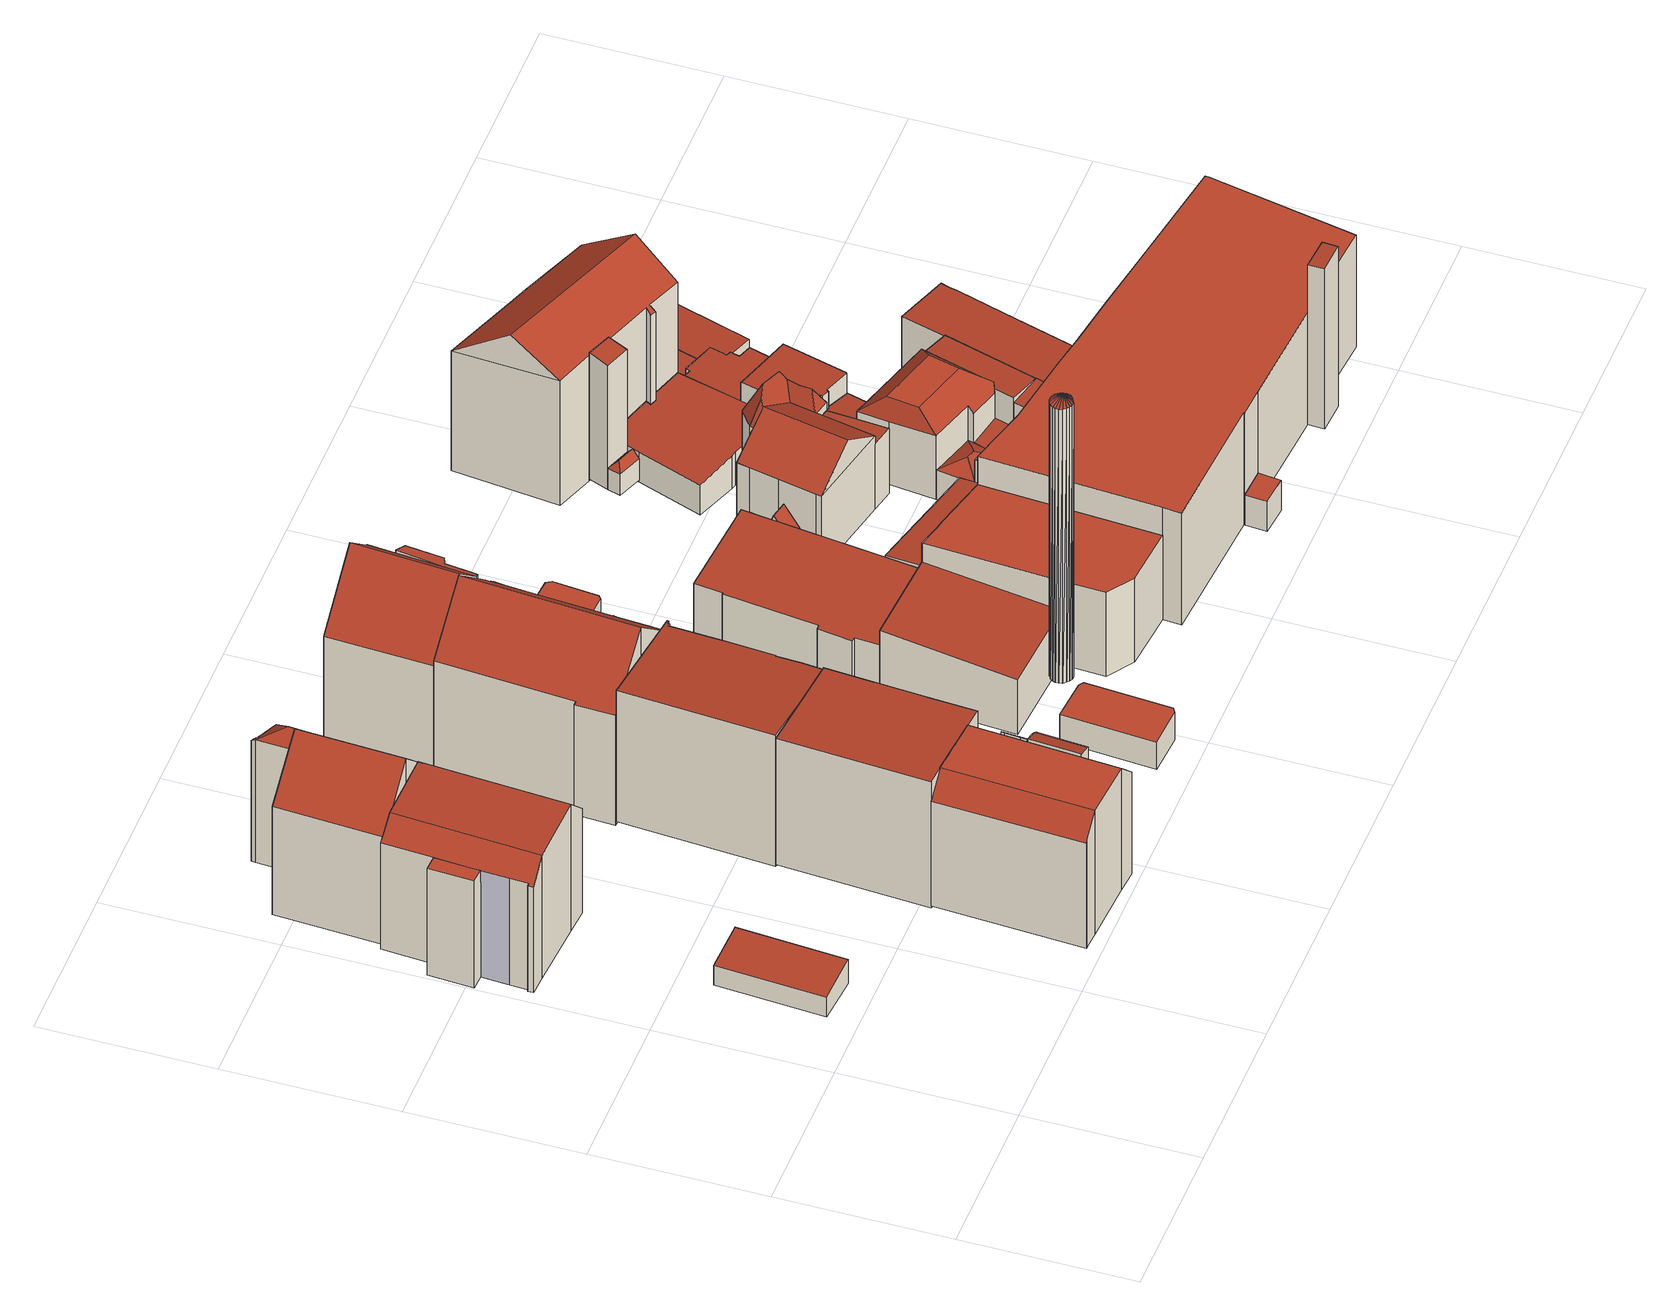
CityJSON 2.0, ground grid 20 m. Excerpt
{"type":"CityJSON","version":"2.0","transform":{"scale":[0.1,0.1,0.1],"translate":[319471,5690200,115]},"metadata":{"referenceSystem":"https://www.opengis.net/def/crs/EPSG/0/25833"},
"CityObjects":{
"building1":{"type":"Building","attributes":{"Dachtyp_tdc":"tdcPolyFlatRoof","Gemeindeschluessel":14713000,"Dachneigung":5.67,"QualitaetDacherkennung":83,"Geometrietyp2DReferenz":"3000","function":"31001_9998","roofType":"2100","measuredHeight":3.33},"geometry":[{"type":"MultiSurface","lod":"2","boundaries":[[[0,1,2,3]],[[1,4,5,2]],[[4,6,7,5]],[[6,0,3,7]],[[6,4,1,0]],[[3,2,5,7]]],"semantics":{"surfaces":[{"type":"WallSurface"},{"type":"RoofSurface"},{"type":"GroundSurface"}],"values":[0,0,0,0,1,2]}}]},
"building2":{"type":"Building","attributes":{"Gemeindeschluessel":14713000,"Geometrietyp2DReferenz":"3000","function":"31001_9998","roofType":"9999"},"children":["building2-1","building2-2"]},
"building2-1":{"type":"BuildingPart","attributes":{"Dachtyp_tdc":"tdcCutGableRoof","Dachneigung":3.65,"QualitaetDacherkennung":84,"Geometrietyp2DReferenz":"3000","roofType":"9999","measuredHeight":17.51},"parents":["building2"],"geometry":[{"type":"MultiSurface","lod":"2","boundaries":[[[8,9,10,11]],[[9,12,13,10]],[[12,14,15,13]],[[14,16,17,15]],[[16,18,19,17]],[[18,20,21,19]],[[20,22,23,21]],[[24,25,26,27]],[[25,28,29,26]],[[28,30,31,29]],[[30,32,33,31]],[[32,8,11,33]],[[12,9,8,32]],[[30,28,25,24,34,22,20,18,16,14]],[[32,30,14,12]],[[11,10,13,15,17,19,21,23,27,26,29,31,33]],[[24,27,23,22,34]]],"semantics":{"surfaces":[{"type":"WallSurface"},{"type":"RoofSurface"},{"type":"GroundSurface"},{"type":"ClosureSurface"}],"values":[0,0,0,0,0,0,0,0,0,0,0,0,1,1,1,2,3]}}]},
"building2-2":{"type":"BuildingPart","attributes":{"Dachtyp_tdc":"tdcPolyFlatRoof","Dachneigung":0,"QualitaetDacherkennung":84,"Geometrietyp2DReferenz":"3000","roofType":"1000","measuredHeight":14.74},"parents":["building2"],"geometry":[{"type":"MultiSurface","lod":"2","boundaries":[[[35,36,37,38]],[[36,39,40,37]],[[39,24,27,40]],[[35,34,24,39,36,35,22]],[[38,37,40,27,38,23]],[[22,35,38,23]],[[38,27,24,34,35]]],"semantics":{"surfaces":[{"type":"WallSurface"},{"type":"RoofSurface"},{"type":"GroundSurface"},{"type":"ClosureSurface"}],"values":[0,0,0,1,2,3,3]}}]},
"building3":{"type":"Building","attributes":{"Gemeindeschluessel":14713000,"Geometrietyp2DReferenz":"3000","function":"31001_9998","roofType":"9999"},"children":["building3-1","building3-2"]},
"building3-1":{"type":"BuildingPart","attributes":{"Dachtyp_tdc":"tdcHipAndGableRoof","Dachneigung":46.09,"QualitaetDacherkennung":46,"Geometrietyp2DReferenz":"3000","roofType":"5000","measuredHeight":17.67},"parents":["building3"],"geometry":[{"type":"MultiSurface","lod":"2","boundaries":[[[41,42,43,44]],[[42,45,46,43]],[[45,47,48,46]],[[47,49,50,48]],[[49,51,52,50]],[[51,53,54,52]],[[51,49,47,45,42,55]],[[42,41,56,57,55]],[[57,58,53,51,55]],[[44,43,46,48,50,52,54,59]],[[60,58,57]],[[59,54,53,58,60]],[[56,60,57]],[[41,44,59,60,56]]],"semantics":{"surfaces":[{"type":"WallSurface"},{"type":"RoofSurface"},{"type":"GroundSurface"},{"type":"ClosureSurface"}],"values":[0,0,0,0,0,0,1,1,1,2,0,3,0,3]}}]},
"building3-2":{"type":"BuildingPart","attributes":{"Dachtyp_tdc":"tdcGableRoof","Dachneigung":44.66,"QualitaetDacherkennung":67,"Geometrietyp2DReferenz":"3000","roofType":"3100","measuredHeight":20.73},"parents":["building3"],"geometry":[{"type":"MultiSurface","lod":"2","boundaries":[[[61,62,63,64]],[[62,65,66,63]],[[65,67,68,66]],[[67,69,70,68]],[[69,71,72,70]],[[71,73,74,72]],[[73,75,76,74]],[[75,77,78,76]],[[77,79,80,78]],[[79,81,82,80]],[[81,8,83,82]],[[8,84,85,83]],[[84,86,87,85]],[[86,88,89,87]],[[88,90,91,89]],[[90,92,41,44,91]],[[93,61,64,54,53]],[[90,88,86,84]],[[84,8,81,79,77,75,73,71,69,67,65,62,61,93,58,60,56,92,90]],[[64,63,66,68,70,72,74,76,78,80,82,83,85,87,89,91,44,59,54]],[[93,53,58]],[[56,41,92]],[[53,54,59,60,58]],[[60,59,44,41,56]]],"semantics":{"surfaces":[{"type":"WallSurface"},{"type":"RoofSurface"},{"type":"GroundSurface"},{"type":"ClosureSurface"}],"values":[0,0,0,0,0,0,0,0,0,0,0,0,0,0,0,0,0,1,1,2,0,0,3,3]}}]},
"building4":{"type":"Building","attributes":{"Gemeindeschluessel":14713000,"Geometrietyp2DReferenz":"3000","function":"31001_9998","roofType":"9999"},"children":["building4-1","building4-2"]},
"building4-1":{"type":"BuildingPart","attributes":{"Dachtyp_tdc":"tdcPolyFlatRoof","Dachneigung":16.5,"QualitaetDacherkennung":91,"Geometrietyp2DReferenz":"3000","roofType":"2100","measuredHeight":14.6},"parents":["building4"],"geometry":[{"type":"MultiSurface","lod":"2","boundaries":[[[94,95,96,97,98]],[[95,99,100,96]],[[99,101,102,100]],[[101,103,104,102]],[[103,105,106,104]],[[105,107,108,106]],[[107,109,110,108]],[[109,111,112,110]],[[111,113,114,112]],[[113,111,109,107,105,103,101,99,95,94,115]],[[97,96,100,102,104,106,108,110,112]],[[94,98,115]],[[98,114,113,115]],[[98,97,112,114]]],"semantics":{"surfaces":[{"type":"WallSurface"},{"type":"RoofSurface"},{"type":"GroundSurface"},{"type":"ClosureSurface"}],"values":[0,0,0,0,0,0,0,0,0,1,2,0,0,3]}}]},
"building4-2":{"type":"BuildingPart","attributes":{"Dachtyp_tdc":"tdcCutGableRoof","Dachneigung":1.88,"QualitaetDacherkennung":89,"Geometrietyp2DReferenz":"3000","roofType":"9999","measuredHeight":17.12},"parents":["building4"],"geometry":[{"type":"MultiSurface","lod":"2","boundaries":[[[116,98,97,117]],[[114,118,119,112]],[[118,120,121,119]],[[120,122,123,121]],[[122,124,125,123]],[[124,126,127,125]],[[126,128,129,127]],[[128,130,131,129]],[[130,132,133,131]],[[132,134,135,133]],[[134,116,117,135]],[[122,120,118,114,98,116,134]],[[132,130,128,126,124]],[[134,132,124,122]],[[117,97,112,119,121,123,125,127,129,131,133,135]],[[112,97,98,114]]],"semantics":{"surfaces":[{"type":"WallSurface"},{"type":"RoofSurface"},{"type":"GroundSurface"},{"type":"ClosureSurface"}],"values":[0,0,0,0,0,0,0,0,0,0,0,1,1,1,2,3]}}]},
"building5":{"type":"Building","attributes":{"Gemeindeschluessel":14713000,"Geometrietyp2DReferenz":"3000","function":"31001_9998","roofType":"9999"},"children":["building5-1","building5-2"]},
"building5-1":{"type":"BuildingPart","attributes":{"Dachtyp_tdc":"tdcPolyFlatRoof","Dachneigung":3.11,"QualitaetDacherkennung":64,"Geometrietyp2DReferenz":"3000","roofType":"2100","measuredHeight":17.51},"parents":["building5"],"geometry":[{"type":"MultiSurface","lod":"2","boundaries":[[[136,137,138,139]],[[137,140,141,138]],[[140,142,143,141]],[[142,144,143]],[[145,146,147]],[[145,148,149,146]],[[148,136,139,149]],[[148,145,142,140,137,136]],[[139,138,141,143,146,149]],[[147,144,142,145]],[[147,146,143,144]]],"semantics":{"surfaces":[{"type":"WallSurface"},{"type":"RoofSurface"},{"type":"GroundSurface"},{"type":"ClosureSurface"}],"values":[0,0,0,0,0,0,0,1,2,0,3]}}]},
"building5-2":{"type":"BuildingPart","attributes":{"Dachtyp_tdc":"tdcPolyFlatRoof","Dachneigung":13.22,"QualitaetDacherkennung":85,"Geometrietyp2DReferenz":"3000","roofType":"2100","measuredHeight":14.92},"parents":["building5"],"geometry":[{"type":"MultiSurface","lod":"2","boundaries":[[[150,147,146,151]],[[144,152,153,143]],[[152,150,151,153]],[[152,144,147,150]],[[151,146,143,153]],[[144,143,146,147]]],"semantics":{"surfaces":[{"type":"WallSurface"},{"type":"RoofSurface"},{"type":"GroundSurface"},{"type":"ClosureSurface"}],"values":[0,0,0,1,2,3]}}]},
"building6":{"type":"Building","attributes":{"Gemeindeschluessel":14713000,"Geometrietyp2DReferenz":"3000","function":"31001_9998","roofType":"9999"},"children":["building6-1","building6-2"]},
"building6-1":{"type":"BuildingPart","attributes":{"Dachtyp_tdc":"tdcPolyFlatRoof","Dachneigung":6.83,"QualitaetDacherkennung":71,"Geometrietyp2DReferenz":"3000","roofType":"2100","measuredHeight":18.22},"parents":["building6"],"geometry":[{"type":"MultiSurface","lod":"2","boundaries":[[[154,155,156,157,158]],[[155,159,160,156]],[[159,161,162,160]],[[161,163,164,162]],[[163,165,166,164]],[[165,167,168,166]],[[167,169,170,168]],[[169,171,172,170]],[[171,173,174,172]],[[173,175,176,174]],[[175,177,178,176]],[[177,179,180,178]],[[179,181,182,180]],[[181,183,182]],[[179,177,175,173,171,169,167,165,163,161,159,155,154,181]],[[157,156,160,162,164,166,168,170,172,174,176,178,180,182]],[[154,158,183,181]],[[158,157,182,183]]],"semantics":{"surfaces":[{"type":"WallSurface"},{"type":"RoofSurface"},{"type":"GroundSurface"},{"type":"ClosureSurface"}],"values":[0,0,0,0,0,0,0,0,0,0,0,0,0,0,1,2,0,3]}}]},
"building6-2":{"type":"BuildingPart","attributes":{"Dachtyp_tdc":"tdcPolyFlatRoof","Dachneigung":9.02,"QualitaetDacherkennung":70,"Geometrietyp2DReferenz":"3000","roofType":"2100","measuredHeight":15.11},"parents":["building6"],"geometry":[{"type":"MultiSurface","lod":"2","boundaries":[[[184,158,157,185]],[[183,186,187,182]],[[186,184,185,187]],[[186,183,158,184]],[[185,157,182,187]],[[182,157,158,183]]],"semantics":{"surfaces":[{"type":"WallSurface"},{"type":"RoofSurface"},{"type":"GroundSurface"},{"type":"ClosureSurface"}],"values":[0,0,0,1,2,3]}}]},
"building7":{"type":"Building","attributes":{"Gemeindeschluessel":14713000,"Geometrietyp2DReferenz":"3000","function":"31001_9998","roofType":"9999"},"children":["building7-1","building7-2"]},
"building7-1":{"type":"BuildingPart","attributes":{"Dachtyp_tdc":"tdcFreeFormRoof","Dachneigung":42.89,"QualitaetDacherkennung":58,"Geometrietyp2DReferenz":"3000","roofType":"5000","measuredHeight":21.75},"parents":["building7"],"geometry":[{"type":"MultiSurface","lod":"2","boundaries":[[[188,189,190,191]],[[189,192,193,190]],[[192,194,195,193]],[[194,196,197,195]],[[196,198,197]],[[199,200,201,202,203]],[[200,204,205,201]],[[204,206,207,205]],[[206,208,209,207]],[[208,210,211,209]],[[210,212,213,211]],[[212,214,215,213]],[[214,216,217,215]],[[216,218,219,217]],[[218,220,221,219]],[[220,222,223,221]],[[222,224,225,223]],[[224,226,227,225]],[[226,188,191,227]],[[222,220,218,216,214,212,210]],[[210,208,206,204,200,199,196,194,192,189,188,226,224,222]],[[191,190,193,195,197,202,201,205,207,209,211,213,215,217,219,221,223,225,227]],[[203,198,196,199]],[[203,202,197,198]]],"semantics":{"surfaces":[{"type":"WallSurface"},{"type":"RoofSurface"},{"type":"GroundSurface"},{"type":"ClosureSurface"}],"values":[0,0,0,0,0,0,0,0,0,0,0,0,0,0,0,0,0,0,0,1,1,2,0,3]}}]},
"building7-2":{"type":"BuildingPart","attributes":{"Dachtyp_tdc":"tdcPolyFlatRoof","Dachneigung":0,"QualitaetDacherkennung":87,"Geometrietyp2DReferenz":"3000","roofType":"1000","measuredHeight":15.29},"parents":["building7"],"geometry":[{"type":"MultiSurface","lod":"2","boundaries":[[[198,228,229,197]],[[228,230,231,229]],[[230,232,233,231]],[[232,234,235,233]],[[234,236,237,235]],[[236,238,201,237]],[[238,203,202,201]],[[203,238,236,234,232,230,228,198]],[[197,229,231,233,235,237,201,202]],[[197,202,203,198]]],"semantics":{"surfaces":[{"type":"WallSurface"},{"type":"RoofSurface"},{"type":"GroundSurface"},{"type":"ClosureSurface"}],"values":[0,0,0,0,0,0,0,1,2,3]}}]},
"building8":{"type":"Building","attributes":{"Gemeindeschluessel":14713000,"Dachneigung":90,"Dachorientierung":0,"MittlereTraufHoehe":120.79,"QualitaetDacherkennung":56,"ObjektHoehe":3.76,"BodenHoehe":117.03,"Geometrietyp2DReferenz":"3000","AbsoluteHoehe":120.79,"Dachflaeche":58.72,"function":"31001_9998","roofType":"1000","measuredHeight":3.76,"storeysAboveGround":1},"geometry":[{"type":"MultiSurface","lod":"2","boundaries":[[[239,240,241,242]],[[240,243,244,241]],[[243,245,246,244]],[[245,247,248,246]],[[247,249,250,248]],[[249,239,242,250]],[[249,247,245,243,240,239]],[[242,241,244,246,248,250]]],"semantics":{"surfaces":[{"type":"WallSurface"},{"type":"RoofSurface"},{"type":"GroundSurface"}],"values":[0,0,0,0,0,0,1,2]}}]},
"building9":{"type":"Building","attributes":{"Gemeindeschluessel":14713000,"Geometrietyp2DReferenz":"3000","function":"31001_9998","roofType":"9999"},"children":["building9-1","building9-2"]},
"building9-1":{"type":"BuildingPart","attributes":{"Dachtyp_tdc":"tdcGableRoof","Dachneigung":44.31,"QualitaetDacherkennung":74,"Geometrietyp2DReferenz":"3000","roofType":"3100","measuredHeight":21.85},"parents":["building9"],"geometry":[{"type":"MultiSurface","lod":"2","boundaries":[[[251,252,253,254]],[[252,255,256,253]],[[255,257,258,256]],[[259,260,261,262,263]],[[260,264,265,261]],[[264,266,267,265]],[[266,251,254,267]],[[260,259,268,257,255,252,251]],[[251,266,264,260]],[[254,253,256,258,262,261,265,267]],[[263,268,259]],[[262,258,257,268,263]]],"semantics":{"surfaces":[{"type":"WallSurface"},{"type":"RoofSurface"},{"type":"GroundSurface"},{"type":"ClosureSurface"}],"values":[0,0,0,0,0,0,0,1,1,2,0,3]}}]},
"building9-2":{"type":"BuildingPart","attributes":{"Dachtyp_tdc":"tdcPolyFlatRoof","Dachneigung":3.35,"QualitaetDacherkennung":76,"Geometrietyp2DReferenz":"3000","roofType":"2100","measuredHeight":18.12},"parents":["building9"],"geometry":[{"type":"MultiSurface","lod":"2","boundaries":[[[269,270,271,258,257]],[[270,272,273,271]],[[272,274,275,273]],[[274,276,277,275]],[[276,278,279,277]],[[278,263,262,279]],[[278,276,274,272,270,269,268,263]],[[262,258,271,273,275,277,279]],[[257,268,269]],[[258,262,263,268,257]]],"semantics":{"surfaces":[{"type":"WallSurface"},{"type":"RoofSurface"},{"type":"GroundSurface"},{"type":"ClosureSurface"}],"values":[0,0,0,0,0,0,1,2,0,3]}}]},
"building10":{"type":"Building","attributes":{"Stand_DGM":"2023","Stand_Basis-DLM":"2022","Gemeindeschluessel":"14713000","ObjektHoehe":38,"Stand_Laserscan":"2023","BodenHoehe":117.43,"Stand_3D-Stadtmodell":"2025","Geometrietyp2DReferenz":1000,"AbsoluteHoehe":155.43,"function":"51002_1290","roofType":"9999","measuredHeight":38},"geometry":[{"type":"MultiSurface","lod":"2","boundaries":[[[280,281,282]],[[280,282,283]],[[280,283,284]],[[280,284,285]],[[280,285,286]],[[280,286,287]],[[280,287,288]],[[280,288,289]],[[280,289,290]],[[280,290,291]],[[280,291,292]],[[280,292,293]],[[280,293,294]],[[280,294,295]],[[280,295,296]],[[280,296,297]],[[280,297,298]],[[280,298,299]],[[282,281,300]],[[282,300,301]],[[281,280,302]],[[281,302,300]],[[280,299,303]],[[280,303,302]],[[299,298,304]],[[299,304,303]],[[298,297,305]],[[298,305,304]],[[297,296,306]],[[297,306,305]],[[296,295,307]],[[296,307,306]],[[295,294,308]],[[295,308,307]],[[294,293,309]],[[294,309,308]],[[293,292,310]],[[293,310,309]],[[292,291,311]],[[292,311,310]],[[291,290,312]],[[291,312,311]],[[290,289,313]],[[290,313,312]],[[289,288,314]],[[289,314,313]],[[288,287,315]],[[288,315,314]],[[287,286,316]],[[285,284,317]],[[287,316,315]],[[286,285,318]],[[286,318,316]],[[285,317,318]],[[284,283,319]],[[284,319,317]],[[283,282,301]],[[283,301,319]],[[319,305,306]],[[319,302,303]],[[319,303,304]],[[319,304,305]],[[319,306,307]],[[319,307,308]],[[319,308,309]],[[319,309,310]],[[319,310,311]],[[319,311,312]],[[319,312,313]],[[319,313,314]],[[319,314,315]],[[319,315,316]],[[319,316,318]],[[319,318,317]],[[319,301,300]],[[319,300,302]]],"semantics":{"surfaces":[{"type":"RoofSurface"},{"type":"WallSurface"},{"type":"GroundSurface"}],"values":[0,0,0,0,0,0,0,0,0,0,0,0,0,0,0,0,0,0,1,1,1,1,1,1,1,1,1,1,1,1,1,1,1,1,1,1,1,1,1,1,1,1,1,1,1,1,1,1,1,1,1,1,1,1,1,1,1,1,2,2,2,2,2,2,2,2,2,2,2,2,2,2,2,2,2,2]}}]},
"building11":{"type":"Building","attributes":{"Dachtyp_tdc":"tdcPolyFlatRoof","Gemeindeschluessel":14713000,"Dachneigung":4.85,"QualitaetDacherkennung":68,"Geometrietyp2DReferenz":"3000","function":"31001_9998","roofType":"2100","measuredHeight":8.38},"geometry":[{"type":"MultiSurface","lod":"2","boundaries":[[[320,321,322,323]],[[321,324,325,322]],[[324,326,327,325]],[[326,328,329,327]],[[328,330,331,329]],[[330,332,333,331]],[[332,334,335,333]],[[334,336,337,335]],[[336,338,339,337]],[[338,340,341,339]],[[340,320,323,341]],[[340,338,336,334,332,330,328,326,324,321,320]],[[323,322,325,327,329,331,333,335,337,339,341]]],"semantics":{"surfaces":[{"type":"WallSurface"},{"type":"RoofSurface"},{"type":"GroundSurface"}],"values":[0,0,0,0,0,0,0,0,0,0,0,1,2]}}]},
"building12":{"type":"Building","attributes":{"Dachtyp_tdc":"tdcPolyFlatRoof","Gemeindeschluessel":14713000,"Dachneigung":3.9,"QualitaetDacherkennung":74,"Geometrietyp2DReferenz":"3000","function":"31001_9998","roofType":"2100","measuredHeight":4.27},"geometry":[{"type":"MultiSurface","lod":"2","boundaries":[[[342,343,344,345]],[[343,346,347,344]],[[346,348,349,347]],[[348,342,345,349]],[[348,346,343,342]],[[345,344,347,349]]],"semantics":{"surfaces":[{"type":"WallSurface"},{"type":"RoofSurface"},{"type":"GroundSurface"}],"values":[0,0,0,0,1,2]}}]},
"building13":{"type":"Building","attributes":{"Dachtyp_tdc":"tdcGableRoof","Gemeindeschluessel":14713000,"Dachneigung":51.76,"QualitaetDacherkennung":8,"Geometrietyp2DReferenz":"3000","function":"31001_9998","roofType":"3100","measuredHeight":5.73},"geometry":[{"type":"MultiSurface","lod":"2","boundaries":[[[350,351,352,353]],[[351,354,355,352]],[[354,356,357,355]],[[356,350,353,357]],[[354,351,358]],[[350,356,359]],[[351,350,359,358]],[[356,354,358,359]],[[353,352,355,357]]],"semantics":{"surfaces":[{"type":"WallSurface"},{"type":"RoofSurface"},{"type":"GroundSurface"}],"values":[0,0,0,0,0,0,1,1,2]}}]},
"building14":{"type":"Building","attributes":{"Dachtyp_tdc":"tdcPolyFlatRoof","Gemeindeschluessel":14713000,"Dachneigung":4.63,"QualitaetDacherkennung":71,"Geometrietyp2DReferenz":"3000","function":"31001_9998","roofType":"2100","measuredHeight":4.26},"geometry":[{"type":"MultiSurface","lod":"2","boundaries":[[[360,361,362,363]],[[361,364,365,362]],[[364,366,367,365]],[[366,368,369,367]],[[368,360,363,369]],[[368,366,364,361,360]],[[363,362,365,367,369]]],"semantics":{"surfaces":[{"type":"WallSurface"},{"type":"RoofSurface"},{"type":"GroundSurface"}],"values":[0,0,0,0,0,1,2]}}]},
"building15":{"type":"Building","attributes":{"Dachtyp_tdc":"tdcPolyFlatRoof","Gemeindeschluessel":14713000,"Dachneigung":0,"QualitaetDacherkennung":0,"Geometrietyp2DReferenz":"3000","BezugspunktDach":"2000","function":"31001_9998","measuredHeight":3},"geometry":[{"type":"MultiSurface","lod":"2","boundaries":[[[370,371,372,373,374]],[[374,373,375,376]],[[373,372,377,375]],[[372,371,378,377]],[[371,370,379,378]],[[370,374,376,379]],[[376,375,377,378,379]]],"semantics":{"surfaces":[{"type":"RoofSurface"},{"type":"WallSurface"},{"type":"GroundSurface"}],"values":[0,1,1,1,1,1,2]}}]},
"building16":{"type":"Building","attributes":{"Gemeindeschluessel":14713000,"Geometrietyp2DReferenz":"3000","function":"31001_9998","roofType":"9999"},"children":["building16-1","building16-2"]},
"building16-1":{"type":"BuildingPart","attributes":{"Dachtyp_tdc":"tdcPolyFlatRoof","Dachneigung":2.98,"QualitaetDacherkennung":57,"Geometrietyp2DReferenz":"3000","roofType":"2100","measuredHeight":9.01},"parents":["building16"],"geometry":[{"type":"MultiSurface","lod":"2","boundaries":[[[380,381,382,383]],[[381,384,385,382]],[[384,386,387,385]],[[388,380,383,389]],[[388,386,384,381,380]],[[383,382,385,387,389]],[[388,389,387,386]]],"semantics":{"surfaces":[{"type":"WallSurface"},{"type":"RoofSurface"},{"type":"GroundSurface"},{"type":"ClosureSurface"}],"values":[0,0,0,0,1,2,3]}}]},
"building16-2":{"type":"BuildingPart","attributes":{"Dachtyp_tdc":"tdcGableRoof","Dachneigung":34.35,"QualitaetDacherkennung":71,"Geometrietyp2DReferenz":"3000","roofType":"3100","measuredHeight":13.82},"parents":["building16"],"geometry":[{"type":"MultiSurface","lod":"2","boundaries":[[[390,391,392,387,386]],[[391,393,394,392]],[[393,395,396,394]],[[395,397,398,396]],[[397,399,400,398]],[[399,401,402,400]],[[401,403,404,402]],[[403,405,388,389,404]],[[405,403,406,407,390]],[[397,395,393,391,407,406,408,409]],[[397,409,399]],[[399,409,408,401]],[[401,408,406,403]],[[390,407,391]],[[389,387,392,394,396,398,400,402,404]],[[386,388,405,390]],[[386,387,389,388]]],"semantics":{"surfaces":[{"type":"WallSurface"},{"type":"RoofSurface"},{"type":"GroundSurface"},{"type":"ClosureSurface"}],"values":[0,0,0,0,0,0,0,0,1,1,0,0,0,0,2,0,3]}}]},
"building17":{"type":"Building","attributes":{"Gemeindeschluessel":14713000,"Geometrietyp2DReferenz":"3000","function":"31001_9998","roofType":"9999"},"children":["building17-1","building17-2","building17-3","building17-4","building17-5"]},
"building17-1":{"type":"BuildingPart","attributes":{"Dachtyp_tdc":"tdcPolyFlatRoof","Dachneigung":5.61,"QualitaetDacherkennung":56,"Geometrietyp2DReferenz":"3000","roofType":"2100","measuredHeight":8.96},"parents":["building17"],"geometry":[{"type":"MultiSurface","lod":"2","boundaries":[[[410,411,412,413]],[[414,415,416,417]],[[415,410,413,416]],[[415,414,411,410]],[[413,412,417,416]],[[414,417,412,411]]],"semantics":{"surfaces":[{"type":"WallSurface"},{"type":"RoofSurface"},{"type":"GroundSurface"},{"type":"ClosureSurface"}],"values":[0,0,0,1,2,3]}}]},
"building17-2":{"type":"BuildingPart","attributes":{"Dachtyp_tdc":"tdcPolyFlatRoof","Dachneigung":5.4,"QualitaetDacherkennung":96,"Geometrietyp2DReferenz":"3000","roofType":"2100","measuredHeight":22.19},"parents":["building17"],"geometry":[{"type":"MultiSurface","lod":"2","boundaries":[[[418,419,420,421,422]],[[419,423,424,420]],[[423,425,426,427,424]],[[425,423,419,418]],[[421,420,424,427]],[[422,426,425,418]],[[422,421,427,426]]],"semantics":{"surfaces":[{"type":"WallSurface"},{"type":"RoofSurface"},{"type":"GroundSurface"},{"type":"ClosureSurface"}],"values":[0,0,0,1,2,0,3]}}]},
"building17-3":{"type":"BuildingPart","attributes":{"Dachtyp_tdc":"tdcPolyFlatRoof","Dachneigung":0,"QualitaetDacherkennung":75,"Geometrietyp2DReferenz":"3000","roofType":"1000","measuredHeight":11.57},"parents":["building17"],"geometry":[{"type":"MultiSurface","lod":"2","boundaries":[[[428,429,430,431]],[[432,433,434,435]],[[433,436,437,434]],[[436,438,414,417,437]],[[439,440,441,412,411]],[[440,428,431,441]],[[436,433,432,429,428,440,439,438]],[[417,412,441,431,430,435,434,437]],[[435,430,429,432]],[[411,414,438,439]],[[411,412,417,414]]],"semantics":{"surfaces":[{"type":"WallSurface"},{"type":"RoofSurface"},{"type":"GroundSurface"},{"type":"ClosureSurface"}],"values":[0,0,0,0,0,0,1,2,3,0,3]}}]},
"building17-4":{"type":"BuildingPart","attributes":{"Dachtyp_tdc":"tdcPolyFlatRoof","Dachneigung":0,"QualitaetDacherkennung":0,"Geometrietyp2DReferenz":"3000","roofType":"9999","measuredHeight":4.14},"parents":["building17"],"geometry":[{"type":"MultiSurface","lod":"2","boundaries":[[[442,443,444,445]],[[445,444,446,447]],[[444,443,448,446]],[[443,442,449,448]],[[447,446,448,449]],[[447,449,442,445]]],"semantics":{"surfaces":[{"type":"RoofSurface"},{"type":"WallSurface"},{"type":"GroundSurface"},{"type":"ClosureSurface"}],"values":[0,1,1,1,2,3]}}]},
"building17-5":{"type":"BuildingPart","attributes":{"Dachtyp_tdc":"tdcPolyFlatRoof","Dachneigung":0,"QualitaetDacherkennung":20,"Geometrietyp2DReferenz":"3000","roofType":"1000","measuredHeight":15.45},"parents":["building17"],"geometry":[{"type":"MultiSurface","lod":"2","boundaries":[[[450,451,452,453]],[[451,454,455,452]],[[454,456,457,455]],[[456,458,459,457]],[[458,460,461,459]],[[460,462,463,461]],[[462,422,421,463]],[[422,462,460,458,456,454,451,450,464,465,466,467,468,469,470,471,426]],[[427,447,449,472,473,435,430,474,475,453,452,455,457,459,461,463,421]],[[426,471,447,427]],[[471,445,447]],[[470,469,472,449,442]],[[469,468,473,472]],[[468,467,432,435,473]],[[466,465,474,430,429]],[[465,464,475,474]],[[464,450,453,475]],[[427,421,422,426]],[[442,445,471,470]],[[442,449,447,445]],[[429,432,467,466]],[[429,430,435,432]]],"semantics":{"surfaces":[{"type":"WallSurface"},{"type":"RoofSurface"},{"type":"GroundSurface"},{"type":"ClosureSurface"}],"values":[0,0,0,0,0,0,0,1,2,0,0,0,0,0,0,0,0,3,0,3,0,3]}}]},
"building18":{"type":"Building","attributes":{"Dachtyp_tdc":"tdcPolyFlatRoof","Gemeindeschluessel":14713000,"Dachneigung":4.62,"QualitaetDacherkennung":74,"Geometrietyp2DReferenz":"3000","function":"31001_9998","roofType":"2100","measuredHeight":6.87},"geometry":[{"type":"MultiSurface","lod":"2","boundaries":[[[476,477,478,479]],[[477,480,481,478]],[[480,482,483,481]],[[482,484,485,483]],[[484,476,479,485]],[[484,482,480,477,476]],[[479,478,481,483,485]]],"semantics":{"surfaces":[{"type":"WallSurface"},{"type":"RoofSurface"},{"type":"GroundSurface"}],"values":[0,0,0,0,0,1,2]}}]},
"building19":{"type":"Building","attributes":{"Dachtyp_tdc":"tdcFreeFormRoof","Gemeindeschluessel":14713000,"Dachneigung":51.18,"QualitaetDacherkennung":12,"Geometrietyp2DReferenz":"3000","function":"31001_9998","roofType":"5000","measuredHeight":3.83},"geometry":[{"type":"MultiSurface","lod":"2","boundaries":[[[486,487,488,489]],[[487,490,491,488]],[[490,492,493,491]],[[492,486,489,493]],[[494,495,492,490]],[[494,490,487]],[[495,494,487,486]],[[495,486,492]],[[489,488,491,493]]],"semantics":{"surfaces":[{"type":"WallSurface"},{"type":"RoofSurface"},{"type":"GroundSurface"}],"values":[0,0,0,0,1,1,1,0,2]}}]},
"building20":{"type":"Building","attributes":{"Dachtyp_tdc":"tdcPolyFlatRoof","Gemeindeschluessel":14713000,"Dachneigung":8.39,"QualitaetDacherkennung":50,"Geometrietyp2DReferenz":"3000","function":"31001_9998","roofType":"2100","measuredHeight":17.5},"geometry":[{"type":"MultiSurface","lod":"2","boundaries":[[[496,497,498,491]],[[497,499,500,498]],[[499,501,493,500]],[[501,496,491,493]],[[501,499,497,496]],[[491,498,500,493]]],"semantics":{"surfaces":[{"type":"WallSurface"},{"type":"RoofSurface"},{"type":"GroundSurface"}],"values":[0,0,0,0,1,2]}}]},
"building21":{"type":"Building","attributes":{"Dachtyp_tdc":"tdcFreeFormRoof","Gemeindeschluessel":14713000,"Dachneigung":65.29,"QualitaetDacherkennung":5,"Geometrietyp2DReferenz":"3000","function":"31001_9998","roofType":"5000","measuredHeight":13.95},"geometry":[{"type":"MultiSurface","lod":"2","boundaries":[[[502,503,504,505]],[[503,506,507,504]],[[506,508,509,507]],[[508,510,511,509]],[[510,512,513,511]],[[512,514,515,513]],[[514,516,517,515]],[[516,518,519,517]],[[518,520,521,519]],[[520,502,505,521]],[[522,523,520,518]],[[524,522,518,516]],[[525,524,516,514]],[[525,514,512]],[[526,527,523,522,524,525,512,510]],[[528,529,526,510,508]],[[528,508,506]],[[529,528,506,503]],[[527,526,529,503,502]],[[523,527,502,520]],[[505,504,507,509,511,513,515,517,519,521]]],"semantics":{"surfaces":[{"type":"WallSurface"},{"type":"RoofSurface"},{"type":"GroundSurface"}],"values":[0,0,0,0,0,0,0,0,0,0,1,1,1,1,1,1,1,1,1,1,2]}}]},
"building22":{"type":"Building","attributes":{"Dachtyp_tdc":"tdcPolyFlatRoof","Gemeindeschluessel":14713000,"Dachneigung":4.25,"QualitaetDacherkennung":81,"Geometrietyp2DReferenz":"3000","function":"31001_9998","roofType":"2100","measuredHeight":5.06},"geometry":[{"type":"MultiSurface","lod":"2","boundaries":[[[530,531,532,533]],[[531,534,535,532]],[[534,536,537,535]],[[536,538,539,537]],[[538,540,541,539]],[[540,542,543,541]],[[542,544,545,543]],[[544,546,547,545]],[[546,548,549,547]],[[548,550,551,549]],[[550,552,553,551]],[[552,554,555,553]],[[554,556,557,555]],[[556,558,559,557]],[[558,530,533,559]],[[558,556,554,552,550,548,546,544,542,540,538,536,534,531,530]],[[533,532,535,537,539,541,543,545,547,549,551,553,555,557,559]]],"semantics":{"surfaces":[{"type":"WallSurface"},{"type":"RoofSurface"},{"type":"GroundSurface"}],"values":[0,0,0,0,0,0,0,0,0,0,0,0,0,0,0,1,2]}}]},
"building23":{"type":"Building","attributes":{"Dachtyp_tdc":"tdcCutTentRoof","Gemeindeschluessel":14713000,"Dachneigung":43.78,"QualitaetDacherkennung":69,"Geometrietyp2DReferenz":"3000","function":"31001_9998","roofType":"9999","measuredHeight":11.34},"geometry":[{"type":"MultiSurface","lod":"2","boundaries":[[[560,561,562,563]],[[561,564,565,562]],[[564,566,567,565]],[[566,568,569,567]],[[568,570,571,569]],[[570,572,573,571]],[[572,574,575,573]],[[574,576,577,575]],[[576,578,579,577]],[[578,580,581,579]],[[580,560,563,581]],[[568,566,564,561,560,582,583]],[[572,570,568,583,584]],[[576,574,572,584,585]],[[560,580,578,576,585,582]],[[585,584,583,582]],[[563,562,565,567,569,571,573,575,577,579,581]]],"semantics":{"surfaces":[{"type":"WallSurface"},{"type":"RoofSurface"},{"type":"GroundSurface"}],"values":[0,0,0,0,0,0,0,0,0,0,0,1,1,1,1,1,2]}}]},
"building24":{"type":"Building","attributes":{"Gemeindeschluessel":14713000,"Geometrietyp2DReferenz":"3000","function":"31001_9998","roofType":"9999"},"children":["building24-1","building24-2","building24-3"]},
"building24-1":{"type":"BuildingPart","attributes":{"Dachtyp_tdc":"tdcPolyFlatRoof","Dachneigung":6,"QualitaetDacherkennung":62,"Geometrietyp2DReferenz":"3000","roofType":"2100","measuredHeight":7.92},"parents":["building24"],"geometry":[{"type":"MultiSurface","lod":"2","boundaries":[[[586,563,587]],[[586,588,581,563]],[[588,589,579,581]],[[589,590,577,579]],[[590,591,592,577]],[[591,593,594,592]],[[593,595,596,597,594]],[[593,591,590,589,588,586,595]],[[597,563,581,579,577,592,594]],[[587,596,595,586]],[[587,563,597,596]]],"semantics":{"surfaces":[{"type":"WallSurface"},{"type":"RoofSurface"},{"type":"GroundSurface"},{"type":"ClosureSurface"}],"values":[0,0,0,0,0,0,0,1,2,0,3]}}]},
"building24-2":{"type":"BuildingPart","attributes":{"Dachtyp_tdc":"tdcGableRoof","Dachneigung":10.01,"QualitaetDacherkennung":29,"Geometrietyp2DReferenz":"3000","roofType":"3100","measuredHeight":4.73},"parents":["building24"],"geometry":[{"type":"MultiSurface","lod":"2","boundaries":[[[598,599,600,597]],[[599,601,602,600]],[[601,603,604,602]],[[603,605,606,604]],[[607,608,562,565]],[[608,587,563,562]],[[596,598,597]],[[608,607,605,603,601]],[[601,599,598,596,587,608]],[[600,602,604,606,565,562,563,597]],[[565,606,605,607]],[[596,597,563,587]]],"semantics":{"surfaces":[{"type":"WallSurface"},{"type":"RoofSurface"},{"type":"GroundSurface"},{"type":"ClosureSurface"}],"values":[0,0,0,0,0,0,0,1,1,2,3,3]}}]},
"building24-3":{"type":"BuildingPart","attributes":{"Dachtyp_tdc":"tdcFreeFormRoof","Dachneigung":28.06,"QualitaetDacherkennung":12,"Geometrietyp2DReferenz":"3000","roofType":"5000","measuredHeight":5.24},"parents":["building24"],"geometry":[{"type":"MultiSurface","lod":"2","boundaries":[[[609,610,611,612]],[[610,613,569,611]],[[613,614,567,569]],[[614,607,565,567]],[[609,612,606,605]],[[615,616,614,613]],[[615,613,610,609]],[[616,615,609,605]],[[616,605,607,614]],[[612,611,569,567,565,606]],[[605,606,565,607]]],"semantics":{"surfaces":[{"type":"WallSurface"},{"type":"RoofSurface"},{"type":"GroundSurface"},{"type":"ClosureSurface"}],"values":[0,0,0,0,0,1,1,1,1,2,3]}}]},
"building25":{"type":"Building","attributes":{"Dachtyp_tdc":"tdcPolyFlatRoof","Gemeindeschluessel":14713000,"Dachneigung":4.13,"QualitaetDacherkennung":64,"Geometrietyp2DReferenz":"3000","function":"31001_9998","roofType":"2100","measuredHeight":6.82},"geometry":[{"type":"MultiSurface","lod":"2","boundaries":[[[617,618,619,620]],[[618,621,622,619]],[[621,623,624,622]],[[623,625,626,624]],[[625,617,620,626]],[[625,623,621,618,617]],[[620,619,622,624,626]]],"semantics":{"surfaces":[{"type":"WallSurface"},{"type":"RoofSurface"},{"type":"GroundSurface"}],"values":[0,0,0,0,0,1,2]}}]},
"building26":{"type":"Building","attributes":{"Dachtyp_tdc":"tdcGableRoof","Gemeindeschluessel":14713000,"Dachneigung":10.1,"QualitaetDacherkennung":27,"Geometrietyp2DReferenz":"3000","function":"31001_9998","roofType":"3100","measuredHeight":5.04},"geometry":[{"type":"MultiSurface","lod":"2","boundaries":[[[627,628,629,630]],[[628,631,632,629]],[[631,633,634,632]],[[633,635,636,634]],[[635,637,638,636]],[[637,639,640,638]],[[639,641,642,640]],[[641,643,644,642]],[[643,645,646,644]],[[645,647,648,646]],[[647,649,650,648]],[[649,651,652,650]],[[651,627,630,652]],[[647,645,643,641,639,637,635,633,631,628]],[[628,627,651,649,647]],[[630,629,632,634,636,638,640,642,644,646,648,650,652]]],"semantics":{"surfaces":[{"type":"WallSurface"},{"type":"RoofSurface"},{"type":"GroundSurface"}],"values":[0,0,0,0,0,0,0,0,0,0,0,0,0,1,1,2]}}]},
"building27":{"type":"Building","attributes":{"Dachtyp_tdc":"tdcFreeFormRoof","Gemeindeschluessel":14713000,"Dachneigung":36.7,"QualitaetDacherkennung":80,"Geometrietyp2DReferenz":"3000","function":"31001_9998","roofType":"5000","measuredHeight":21.47},"geometry":[{"type":"MultiSurface","lod":"2","boundaries":[[[653,654,557,559]],[[654,655,656,557]],[[655,657,658,656]],[[657,659,660,658]],[[659,661,662,660]],[[661,663,664,662]],[[663,665,666,664]],[[665,667,537,666]],[[667,668,535,537]],[[668,669,532,535]],[[669,670,533,532]],[[670,653,559,533]],[[671,665,663,661,659,672]],[[653,670,669,668,667,671,672,657,655,654]],[[659,657,672]],[[667,665,671]],[[559,557,656,658,660,662,664,666,537,535,532,533]]],"semantics":{"surfaces":[{"type":"WallSurface"},{"type":"RoofSurface"},{"type":"GroundSurface"}],"values":[0,0,0,0,0,0,0,0,0,0,0,0,1,1,0,0,2]}}]},
"building28":{"type":"Building","attributes":{"Dachtyp_tdc":"tdcPolyFlatRoof","Gemeindeschluessel":14713000,"Dachneigung":2.71,"QualitaetDacherkennung":81,"Geometrietyp2DReferenz":"3000","function":"31001_9998","roofType":"2100","measuredHeight":7.45},"geometry":[{"type":"MultiSurface","lod":"2","boundaries":[[[673,674,675,676]],[[674,677,678,675]],[[677,679,680,678]],[[679,681,682,680]],[[681,683,684,682]],[[683,685,686,684]],[[685,687,688,686]],[[687,689,690,688]],[[689,691,692,690]],[[691,693,694,692]],[[693,673,676,694]],[[693,691,689,687,685,683,681,679,677,674,673]],[[676,675,678,680,682,684,686,688,690,692,694]]],"semantics":{"surfaces":[{"type":"WallSurface"},{"type":"RoofSurface"},{"type":"GroundSurface"}],"values":[0,0,0,0,0,0,0,0,0,0,0,1,2]}}]},
"building29":{"type":"Building","attributes":{"Dachtyp_tdc":"tdcPolyFlatRoof","Gemeindeschluessel":14713000,"Dachneigung":3.29,"QualitaetDacherkennung":83,"Geometrietyp2DReferenz":"3000","function":"31001_9998","roofType":"2100","measuredHeight":4.68},"geometry":[{"type":"MultiSurface","lod":"2","boundaries":[[[695,696,697,692]],[[696,698,699,697]],[[698,700,701,699]],[[700,702,703,701]],[[702,704,705,703]],[[704,706,707,705]],[[706,708,709,707]],[[708,710,711,709]],[[710,712,713,711]],[[712,714,715,713]],[[714,716,717,715]],[[716,718,676,717]],[[718,719,694,676]],[[719,695,692,694]],[[719,718,716,714,712,710,708,706,704,702,700,698,696,695]],[[692,697,699,701,703,705,707,709,711,713,715,717,676,694]]],"semantics":{"surfaces":[{"type":"WallSurface"},{"type":"RoofSurface"},{"type":"GroundSurface"}],"values":[0,0,0,0,0,0,0,0,0,0,0,0,0,0,1,2]}}]},
"building30":{"type":"Building","attributes":{"Dachtyp_tdc":"tdcPolyFlatRoof","Gemeindeschluessel":14713000,"Dachneigung":4.83,"QualitaetDacherkennung":88,"Geometrietyp2DReferenz":"3000","function":"31001_9998","roofType":"2100","measuredHeight":7.65},"geometry":[{"type":"MultiSurface","lod":"2","boundaries":[[[720,721,722,723]],[[721,724,725,722]],[[724,726,727,725]],[[726,728,729,727]],[[728,730,731,729]],[[730,732,733,731]],[[732,734,735,733]],[[734,736,737,735]],[[736,738,739,737]],[[738,720,723,739]],[[738,736,734,732,730,728,726,724,721,720]],[[723,722,725,727,729,731,733,735,737,739]]],"semantics":{"surfaces":[{"type":"WallSurface"},{"type":"RoofSurface"},{"type":"GroundSurface"}],"values":[0,0,0,0,0,0,0,0,0,0,1,2]}}]},
"building31":{"type":"Building","attributes":{"Gemeindeschluessel":14713000,"Dachtyp_tdc":"tdcPolyFlatRoof","Dachneigung":3.75,"QualitaetDacherkennung":76,"Geometrietyp2DReferenz":"3000","function":"31001_9998","roofType":"2100","measuredHeight":3.38},"geometry":[{"type":"MultiSurface","lod":"2","boundaries":[[[740,741,742,743]],[[741,744,745,742]],[[744,746,747,745]],[[746,748,749,747]],[[748,750,751,749]],[[750,752,753,751]],[[752,740,743,753]],[[752,750,748,746,744,741,740]],[[743,742,745,747,749,751,753]]],"semantics":{"surfaces":[{"type":"WallSurface"},{"type":"RoofSurface"},{"type":"GroundSurface"}],"values":[0,0,0,0,0,0,0,1,2]}}]},
"building32":{"type":"Building","attributes":{"Dachtyp_tdc":"tdcPolyFlatRoof","Gemeindeschluessel":14713000,"Dachneigung":2.73,"QualitaetDacherkennung":85,"Geometrietyp2DReferenz":"3000","function":"31001_9998","roofType":"2100","measuredHeight":3},"geometry":[{"type":"MultiSurface","lod":"2","boundaries":[[[754,755,756,757]],[[755,758,759,756]],[[758,744,745,759]],[[744,741,742,745]],[[741,760,761,742]],[[760,762,763,761]],[[762,754,757,763]],[[762,760,741,744,758,755,754]],[[757,756,759,745,742,761,763]]],"semantics":{"surfaces":[{"type":"WallSurface"},{"type":"RoofSurface"},{"type":"GroundSurface"}],"values":[0,0,0,0,0,0,0,1,2]}}]}
},
"vertices":[
[125,228,43],[69,232,37],[69,232,10],[125,228,10],[78,358,37],[78,358,10],[134,354,43],[134,354,10],
[156,693,148],[144,523,149],[144,523,4],[156,693,4],[115,525,179],[115,525,4],[37,530,174],[37,530,4],[13,531,150],[13,531,4],[13,537,150],[13,537,4],[15,537,152],[15,537,4],[16,558,152],[16,558,4],[21,642,152],[25,701,151],[25,701,4],[21,642,4],[35,700,161],[35,700,4],[48,699,174],[48,699,4],[126,695,179],[126,695,4],[18,599,152],
[18,590,152],[0,591,152],[0,591,4],[18,590,4],[3,643,152],[3,643,4],
[109,820,171],[111,866,171],[111,866,1],[109,820,1],[112,871,168],[112,871,1],[119,870,165],[119,870,1],[119,866,168],[119,866,1],[165,862,147],[165,862,1],[163,817,147],[163,817,1],[134,838,178],[132,819,178],[133,819,178],[157,817,153],[133,819,1],[133,819,177],
[161,780,147],[164,780,145],[164,780,1],[161,780,1],[163,773,145],[163,773,1],[161,773,147],[161,773,1],[160,766,147],[160,766,1],[163,766,145],[163,766,1],[162,757,145],[162,757,1],[160,757,148],[160,757,1],[158,727,148],[158,727,1],[160,727,146],[160,727,1],[158,693,146],[158,693,1],[156,693,1],[95,697,209],[95,697,1],[35,700,150],[35,700,1],[42,824,151],[42,824,1],[101,820,209],[101,820,1],[109,820,201],[163,817,148],
[384,151,158],[384,145,158],[384,145,13],[384,151,13],[384,151,154],[383,132,158],[383,132,13],[382,122,158],[382,122,13],[395,121,155],[395,121,13],[400,121,153],[400,121,13],[401,119,153],[401,119,13],[397,61,153],[397,61,13],[378,62,158],[378,62,13],[378,62,159],[378,62,154],[384,151,159],
[386,177,154],[386,177,13],[375,15,154],[375,15,13],[374,6,154],[374,6,13],[348,8,181],[348,8,13],[275,12,184],[275,12,13],[254,13,162],[254,13,13],[251,13,159],[251,13,13],[261,185,158],[261,185,13],[286,184,184],[286,184,13],[359,179,181],[359,179,13],
[261,185,185],[272,357,185],[272,357,10],[261,185,10],[397,348,178],[397,348,10],[393,292,178],[393,292,10],[393,292,159],[389,233,178],[389,233,10],[389,233,159],[386,177,178],[386,177,10],
[408,232,154],[408,232,10],[412,291,154],[412,291,10],
[403,402,174],[402,402,174],[402,402,7],[403,402,7],[403,402,158],[401,374,174],[401,374,7],[399,352,174],[399,352,7],[399,348,174],[399,348,7],[397,348,174],[397,348,7],[272,357,189],[272,357,7],[284,534,189],[284,534,7],[418,525,173],[418,525,7],[418,523,173],[418,523,7],[414,523,173],[414,523,7],[414,521,173],[414,521,7],[410,521,174],[410,521,7],[407,462,174],[407,462,7],[407,462,158],
[421,401,155],[421,401,7],[426,461,155],[426,461,7],
[434,721,155],[432,721,158],[432,721,3],[434,721,3],[432,718,158],[432,718,3],[431,706,158],[431,706,3],[428,670,158],[428,670,3],[428,670,156],[422,585,158],[423,585,158],[423,585,3],[422,585,3],[422,585,156],[422,581,158],[422,581,3],[420,543,158],[420,543,3],[418,525,158],[418,525,3],[351,530,220],[351,530,3],[284,534,158],[284,534,3],[282,534,156],[282,534,3],[284,580,155],[284,580,3],[287,579,158],[287,579,3],[298,737,158],[298,737,3],[365,733,220],[365,733,3],[417,730,172],[417,730,3],[435,728,155],[435,728,3],
[450,668,156],[450,668,3],[454,662,156],[454,662,3],[449,610,156],[449,610,3],[445,606,156],[445,606,3],[424,607,156],[424,607,3],[423,585,156],
[533,139,58],[582,135,58],[582,135,20],[533,139,20],[587,131,58],[587,131,20],[580,32,58],[580,32,20],[574,28,58],[574,28,20],[525,31,58],[525,31,20],
[377,855,219],[417,852,182],[417,852,1],[377,855,1],[423,852,178],[423,852,1],[420,820,178],[420,820,1],[412,730,179],[368,733,219],[368,733,1],[412,730,1],[412,730,177],[298,737,151],[298,737,1],[306,859,149],[306,859,1],[415,764,179],
[420,820,182],[430,813,182],[430,813,1],[428,770,179],[428,770,1],[420,767,179],[420,767,1],[418,733,177],[418,733,1],[417,730,177],[417,730,1],
[638,171,404],[637,174,404],[634,178,404],[631,180,404],[627,181,404],[623,181,404],[620,180,404],[617,178,404],[614,174,404],[613,171,404],[613,167,404],[614,163,404],[617,160,404],[620,158,404],[623,156,404],[627,156,404],[631,158,404],[634,160,404],[637,163,404],[638,167,404],[637,174,24],[634,178,24],[638,171,24],[638,167,24],[637,163,24],[634,160,24],[631,158,24],[627,156,24],[623,156,24],[620,158,24],[617,160,24],[614,163,24],[613,167,24],[613,171,24],[614,174,24],[617,178,24],[620,180,24],[627,181,24],[623,181,24],[631,180,24],
[545,338,85],[547,366,85],[547,366,11],[545,338,11],[543,367,84],[543,367,11],[548,407,84],[548,407,11],[553,407,85],[553,407,11],[566,516,85],[566,516,11],[568,516,85],[568,516,11],[572,549,85],[572,549,11],[684,536,95],[684,536,11],[665,385,95],[665,385,11],[658,331,95],[658,331,11],
[692,382,56],[685,324,60],[685,324,18],[692,382,18],[658,331,60],[658,331,18],[665,385,56],[665,385,18],
[721,467,23],[701,471,23],[701,471,15],[721,467,15],[710,515,57],[710,515,15],[730,511,57],[730,511,15],[709,509,73],[729,505,73],
[834,287,62],[696,322,62],[696,322,20],[834,287,20],[705,387,57],[705,387,20],[842,353,57],[842,353,20],[840,336,58],[840,336,20],
[730,511,43],[737,545,43],[710,551,43],[703,517,43],[710,515,43],[703,517,13],[710,515,13],[710,551,13],[737,545,13],[730,511,13],
[861,504,89],[857,470,91],[857,470,3],[861,504,3],[852,433,93],[852,433,3],[825,439,93],[825,439,3],[839,509,89],[839,509,3],
[825,439,104],[720,461,104],[720,461,3],[721,467,104],[721,467,3],[730,511,104],[730,511,3],[737,545,104],[737,545,3],[740,560,104],[740,560,3],[790,549,104],[790,549,3],[845,538,104],[845,538,3],[839,509,104],[792,549,141],[772,450,141],[790,549,139],[740,560,105],
[545,338,105],[658,331,105],[658,331,15],[545,338,15],[650,177,90],[535,185,90],[535,185,15],[650,177,15],
[1116,54,236],[1114,36,237],[1114,36,15],[1116,54,15],[1116,54,170],[1077,38,237],[1077,38,15],[1078,57,236],[1078,57,170],[1078,57,15],
[696,322,131],[761,306,131],[761,306,15],[696,322,15],[749,101,131],[678,107,131],[678,107,15],[749,101,15],[648,128,131],[648,128,15],[650,177,131],[658,331,131],[685,324,131],[685,324,15],
[912,68,57],[910,43,57],[945,40,57],[948,66,57],[945,40,15],[948,66,15],[910,43,15],[912,68,15],
[961,267,170],[1030,257,170],[1030,257,15],[961,267,15],[1100,246,170],[1100,246,15],[1241,224,170],[1241,224,15],[1241,220,170],[1241,220,15],[1206,48,170],[1206,48,15],[1116,55,170],[1116,55,15],[921,274,170],[834,287,170],[761,306,170],[749,101,170],[747,80,170],[912,69,170],[912,68,170],[948,66,170],[912,69,15],[747,80,15],[834,287,15],[921,274,15],
[834,287,92],[840,336,88],[840,336,23],[834,287,23],[894,322,88],[894,322,23],[930,305,89],[930,305,23],[921,274,92],[921,274,23],
[785,681,35],[756,692,35],[756,692,6],[785,681,6],[761,707,35],[761,707,6],[791,696,35],[791,696,6],[766,697,44],[788,689,44],
[761,707,177],[770,730,181],[770,730,6],[799,719,181],[799,719,6],[791,696,177],
[873,563,100],[864,530,100],[864,530,1],[873,563,1],[861,504,100],[861,504,1],[839,509,100],[839,509,1],[845,538,100],[845,538,1],[790,549,100],[790,549,1],[793,563,100],[793,563,1],[800,562,100],[800,562,1],[801,567,100],[801,567,1],[822,582,100],[822,582,1],[814,559,130],[825,561,140],[806,553,115],[798,555,115],[858,546,123],[854,553,135],[852,517,123],[854,532,122],
[853,692,49],[860,689,49],[860,689,3],[853,692,3],[862,696,49],[862,696,3],[904,680,53],[904,680,3],[902,673,53],[902,673,3],[884,605,53],[884,605,3],[873,563,54],[873,563,3],[822,582,50],[822,582,3],[813,586,49],[813,586,3],[807,588,48],[807,588,3],[758,606,44],[758,606,3],[785,681,44],[785,681,3],[791,696,44],[791,696,3],[799,719,44],[799,719,3],[856,698,49],[856,698,3],
[943,351,103],[934,347,96],[934,347,15],[943,351,15],[898,357,96],[898,357,15],[900,364,103],[900,364,15],[846,380,103],[846,380,15],[852,433,102],[852,433,15],[857,470,101],[857,470,15],[921,452,101],[921,452,15],[969,438,101],[969,438,15],[947,365,102],[947,365,15],[945,356,102],[945,356,15],[925,382,128],[856,402,128],[861,439,128],[935,418,128],
[943,351,94],[943,351,54],[945,356,94],[947,365,94],[969,438,94],[1008,426,90],[1008,426,15],[976,316,90],[976,316,15],[936,327,94],[936,327,54],[936,327,15],
[936,327,55],[930,305,54],[930,305,15],[923,309,62],[923,309,15],[894,322,57],[894,322,15],[888,324,56],[888,324,15],[898,357,56],[934,347,62],
[840,336,56],[842,353,56],[842,353,15],[840,336,15],[846,380,56],[900,364,56],[864,352,67],[874,349,67],
[921,274,88],[930,305,88],[930,305,22],[921,274,22],[936,327,88],[936,327,22],[976,316,91],[976,316,22],[961,267,90],[961,267,22],
[864,530,49],[890,523,55],[890,523,5],[864,530,5],[894,522,54],[894,522,5],[893,519,54],[893,519,5],[902,516,53],[902,516,5],[903,518,53],[903,518,5],[936,508,47],[936,508,5],[937,509,47],[937,509,5],[938,509,46],[938,509,5],[921,452,47],[921,452,5],[878,464,55],[878,464,5],[857,470,50],[857,470,5],[861,504,49],[861,504,5],
[856,698,178],[799,719,177],[770,730,177],[770,730,3],[725,746,176],[725,746,3],[739,869,169],[739,869,3],[828,836,169],[828,836,3],[853,827,169],[853,827,3],[935,795,169],[935,795,3],[904,680,178],[862,696,178],[860,689,172],[853,692,172],[918,731,218],[731,802,218],
[957,584,75],[937,509,75],[937,509,4],[957,584,4],[936,508,75],[936,508,4],[903,518,77],[903,518,4],[902,516,77],[902,516,4],[893,519,77],[893,519,4],[894,522,77],[894,522,4],[864,530,79],[864,530,4],[873,563,79],[873,563,4],[884,605,79],[884,605,4],[885,604,79],[885,604,4],
[884,605,51],[902,673,51],[902,673,4],[912,670,51],[912,670,4],[914,675,51],[914,675,4],[945,666,49],[945,666,4],[956,663,48],[956,663,4],[952,648,48],[952,648,4],[950,643,48],[950,643,4],[956,641,48],[956,641,4],[953,630,48],[953,630,4],[970,625,47],[970,625,4],[958,584,47],[958,584,4],[957,584,47],[885,604,51],
[1023,478,88],[1089,458,83],[1089,458,12],[1023,478,12],[1086,449,83],[1086,449,12],[1084,439,83],[1084,439,12],[1078,419,83],[1078,419,12],[1063,369,83],[1063,369,12],[1030,257,83],[1030,257,12],[961,267,88],[961,267,12],[976,316,88],[976,316,12],[1008,426,88],[1008,426,12],
[935,795,39],[981,781,36],[981,781,6],[935,795,6],[945,666,36],[945,666,6],[914,675,38],[914,675,6],[912,670,38],[912,670,6],[902,673,39],[902,673,6],[904,680,39],[904,680,6],
[996,634,33],[952,648,36],[952,648,6],[996,634,6],[956,663,36],[956,663,6],[1036,764,33],[1036,764,6],[1035,760,33],[1035,760,6]
]}
